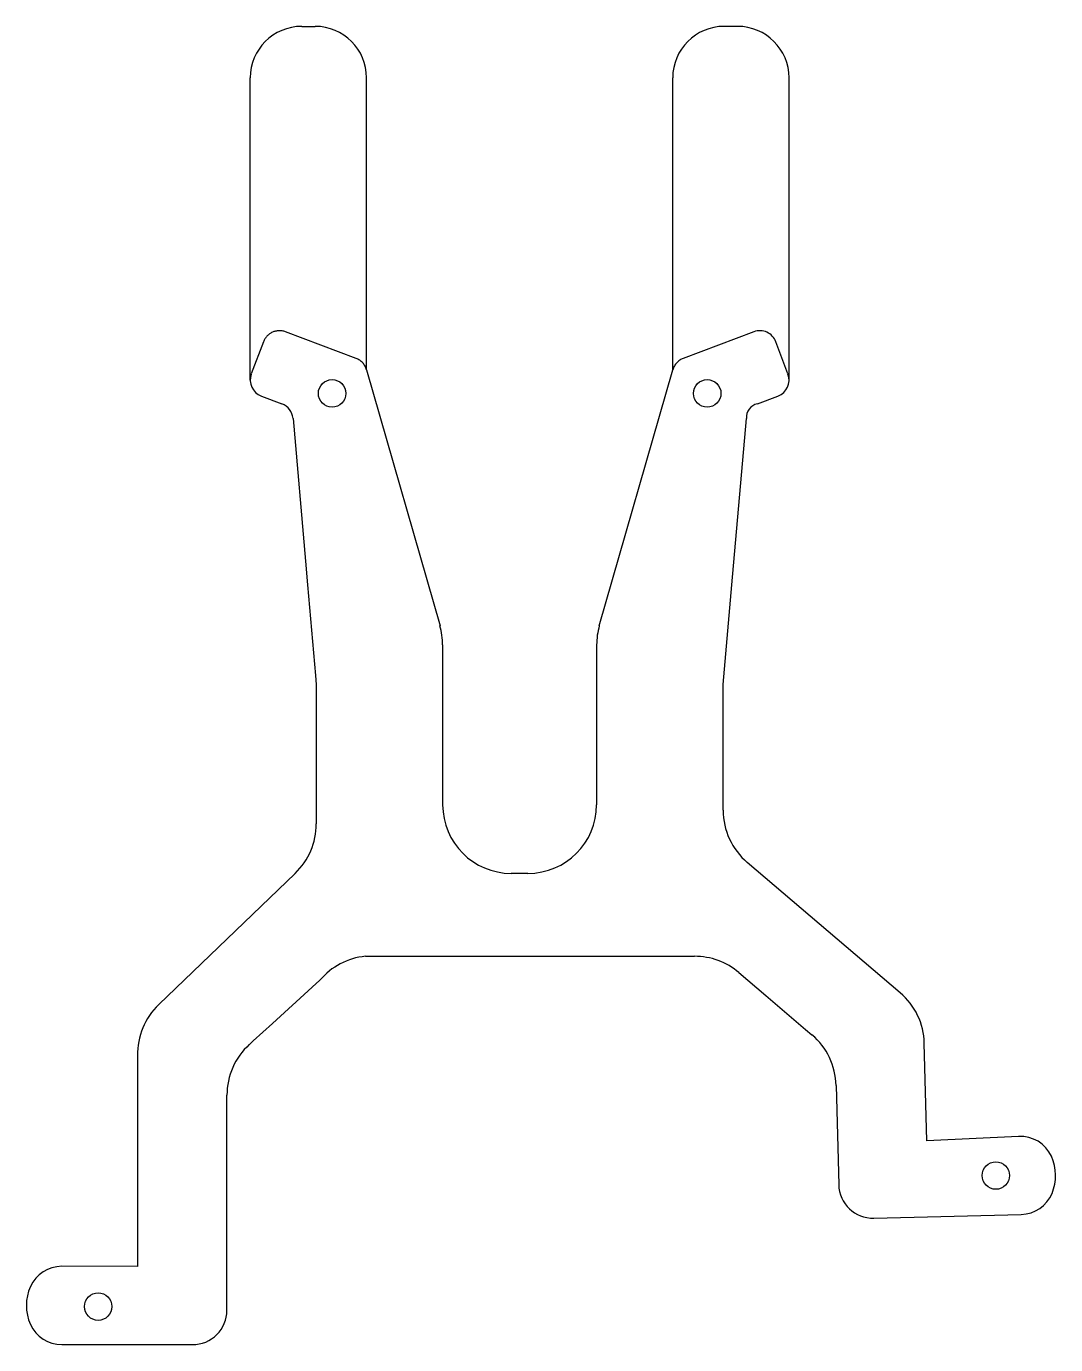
# Model space of a CAD drawing. Header units: millimetres. Extents: x 1.3 to 4.29, y 39.11 to 42.95.
import ezdxf

# ---------------------------------------------------------------- set-up
doc = ezdxf.new("R2010")
doc.units = ezdxf.units.MM
doc.linetypes.add('CENTERX2', pattern=[20.32, 12.7, -2.54, 2.54, -2.54])

msp = doc.modelspace()

# ---------------------------------------------------------------- linework, layer by layer
at = {"color": 7, "linetype": 'Continuous'}
for p, q in [((2.0979, 42.9507), (2.1368, 42.9507)), ((3.3672, 42.9507), (3.3283, 42.9507)), ((1.9479, 41.9206), (1.9479, 42.8007)), ((2.2868, 41.9507), (2.2868, 42.8007)), ((3.1783, 41.9507), (3.1783, 42.8007)), ((3.5172, 41.9206), (3.5172, 42.8007)), ((2.2868, 41.9507), (2.5006, 41.2044)), ((2.9646, 41.2044), (3.1786, 41.9508)), ((1.9804, 41.8738), (2.0403, 41.8513)), ((3.4251, 41.8514), (3.4848, 41.8738)), ((2.0725, 41.8088), (2.1088, 41.3935)), ((3.3504, 41.324), (3.3929, 41.8089)), ((2.1088, 41.3935), (2.1149, 41.3238)), ((2.1149, 41.3238), (2.1207, 41.2577)), ((3.3251, 41.0338), (3.3504, 41.324)), ((2.1207, 41.2577), (2.138, 41.0601)), ((2.5083, 41.1493), (2.5083, 40.6838)), ((2.9568, 41.1493), (2.9568, 40.6838)), ((2.138, 41.0601), (2.1403, 41.0338)), ((2.1403, 41.0338), (2.1403, 40.7492)), ((3.3251, 40.8471), (3.3251, 41.0338)), ((3.3251, 40.7489), (3.3251, 40.8471)), ((2.1403, 40.7492), (2.1403, 40.628)), ((3.3251, 40.6677), (3.3251, 40.7489)), ((3.8408, 40.1362), (3.3954, 40.5154)), ((2.0789, 40.4838), (1.6814, 40.1018)), ((2.7568, 40.4838), (2.7083, 40.4838)), ((2.2834, 40.2423), (3.2415, 40.2423)), ((2.1284, 40.1523), (2.1507, 40.1727)), ((3.3711, 40.1946), (3.4491, 40.1282)), ((2.0129, 40.0469), (2.1284, 40.1523)), ((3.4491, 40.1282), (3.5654, 40.0293)), ((1.9567, 39.9958), (2.0129, 40.0469)), ((3.5654, 40.0293), (3.5839, 40.0135)), ((1.9453, 39.9853), (1.9567, 39.9958)), ((3.9185, 39.7052), (3.9111, 39.9891)), ((1.62, 39.9523), (1.62, 39.3392)), ((3.6542, 39.8663), (3.6617, 39.5769)), ((1.88, 39.6342), (1.88, 39.8375)), ((4.1858, 39.7177), (3.9185, 39.7052)), ((1.88, 39.2112), (1.88, 39.6342)), ((3.7642, 39.4795), (4.1934, 39.4905)), ((1.62, 39.3392), (1.399, 39.3393)), ((1.3989, 39.1113), (1.78, 39.1112))]:
    msp.add_line(p, q, dxfattribs=at)
at = {"color": 7, "linetype": 'CENTERX2'}
for p, q in [((2.2563, 41.9837), (2.0507, 42.061)), ((3.4144, 42.061), (3.2091, 41.9838)), ((1.9863, 42.0318), (1.9511, 41.9382)), ((3.514, 41.9382), (3.4788, 42.0318))]:
    msp.add_line(p, q, dxfattribs=at)
at = {"color": 7, "linetype": 'Continuous'}
for centre in [(2.1863, 41.8818), (3.2788, 41.8818), (4.1193, 39.6036), (1.5051, 39.2219)]:
    msp.add_circle(centre, 0.04, dxfattribs=at)
for centre, radius, start, end in [((2.0979, 42.8007), 0.15, 90, 180), ((2.1368, 42.8007), 0.15, 360, 90), ((3.3283, 42.8007), 0.15, 90, 180), ((3.3672, 42.8007), 0.15, 360, 90), ((1.9979, 41.9206), 0.05, 159.4009, 249.4009), ((3.4672, 41.9206), 0.05, 290.6009, 20.6009), ((2.0227, 41.8045), 0.05, 5, 69.4009), ((3.4332, 41.8118), 0.0404, 101.5631, 184.0379), ((2.3083, 41.1493), 0.2, 0, 15.9854), ((3.1568, 41.1493), 0.2, 164, 180), ((2.7083, 40.6838), 0.2, 180, 270), ((2.7568, 40.6838), 0.2, 270, 0), ((3.5251, 40.6677), 0.2, 180, 229.5965), ((1.9403, 40.628), 0.2, 313.8621, 0), ((2.3033, 40.0433), 0.2, 95.7172, 139.7031), ((3.2415, 40.0423), 0.2, 49.5965, 90), ((3.7112, 39.9839), 0.2, 1.477, 49.5965), ((1.8199, 39.9576), 0.2, 133.8621, 181.5044), ((3.4543, 39.8612), 0.2, 1.477, 49.5965), ((2.08, 39.8375), 0.2, 132.3577, 180), ((4.1904, 39.6179), 0.1, 24.6777, 92.6793), ((4.1595, 39.6037), 0.134, 337.2106, 24.6777), ((3.7617, 39.5795), 0.1, 181.477, 271.4718), ((4.1909, 39.5905), 0.1, 271.4718, 337.2106), ((1.3989, 39.2393), 0.1, 89.9617, 155.6783), ((1.4299, 39.2253), 0.134, 155.6783, 204.2978), ((1.78, 39.2112), 0.1, 269.9796, 360), ((1.3989, 39.2113), 0.1, 204.2978, 269.9796)]:
    msp.add_arc(centre, radius, start, end, dxfattribs=at)
at = {"color": 7, "linetype": 'CENTERX2'}
for centre, start, end in [((2.0331, 42.0142), 69.4009, 159.4009), ((3.432, 42.0142), 20.6009, 110.6009), ((2.2387, 41.9369), 16, 69.4009), ((3.2266, 41.937), 110.6009, 164)]:
    msp.add_arc(centre, 0.05, start, end, dxfattribs=at)

doc.saveas('drawing.dxf')
